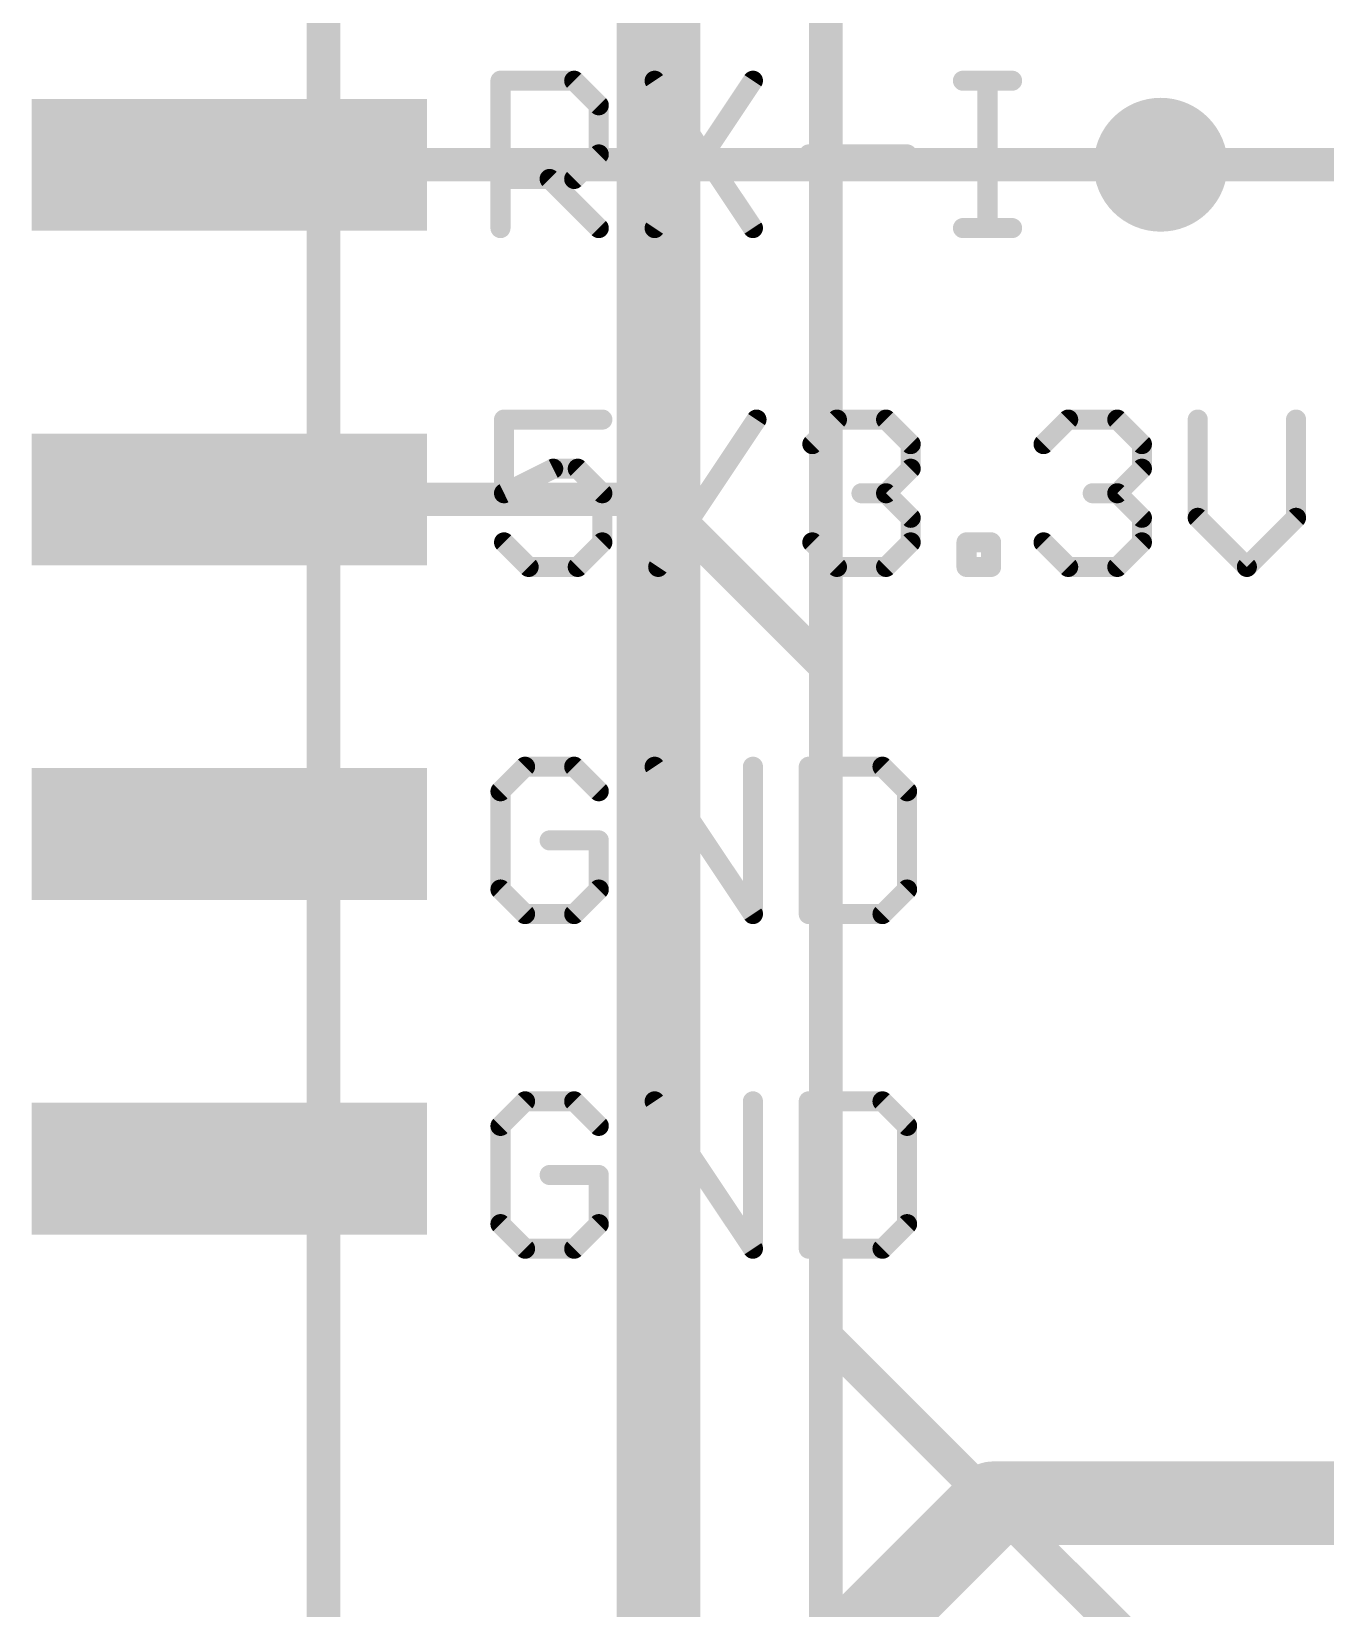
# Model space of a CAD drawing. Extents: x -28 to 79, y -1 to 63.
# Drawn here: x 11.76 to 21.57, y 15.71 to 27.68 of the extents above; entities that cross this region are included whole.
import ezdxf

# ---------------------------------------------------------------- set-up
doc = ezdxf.new("R2010")
doc.units = 0
for name, color, linetype in [('1', 12, 'CONTINUOUS'), ('16', 132, 'CONTINUOUS'), ('18', 110, 'CONTINUOUS'), ('21', 41, 'CONTINUOUS')]:
    doc.layers.add(name, color=color, linetype=linetype)

# ---------------------------------------------------------------- blocks, each defined once
blk = doc.blocks.new('RECT')
blk.add_solid([(-0.5, -0.5), (0.5, -0.5), (-0.5, 0.5), (0.5, 0.5)])
blk = doc.blocks.new('ROUNDV')
at = {"const_width": 0.5}
blk.add_lwpolyline([(0, -0.25, 1), (0, 0.25, 1), (0, -0.25)], format="xyb", dxfattribs=at)

msp = doc.modelspace()

# ---------------------------------------------------------------- linework, layer by layer
at = {"layer": '1'}
for points, const_width in [([(13.255, 26.67), (20.32, 26.67)], 0.254), ([(16.51, 24.13), (13.255, 24.13)], 0.254), ([(17.78, 22.86), (16.51, 24.13)], 0.254), ([(17.78, 15.24), (17.78, 22.86)], 0.254), ([(17.78, 15.24), (19.05, 16.51)], 0.635), ([(19.05, 16.51), (25.4, 16.51)], 0.635)]:
    msp.add_lwpolyline(points, dxfattribs=dict(at, const_width=const_width))
for points, const_width in [([(13.255, 26.7335, 1), (13.255, 26.6065)], 0.127), ([(20.32, 26.6065, 1), (20.32, 26.7335)], 0.127), ([(13.255, 24.1935, 1), (13.255, 24.0665)], 0.127), ([(16.5549, 24.1749, 1), (16.4651, 24.0851)], 0.127), ([(16.51, 24.0665, 1), (16.51, 24.1935)], 0.127), ([(17.8435, 22.86, 1), (17.7165, 22.86)], 0.127), ([(17.7351, 22.8151, 1), (17.8249, 22.9049)], 0.127), ([(19.05, 16.6688, 1), (19.05, 16.3513)], 0.3175), ([(19.1623, 16.3977, 1), (18.9377, 16.6223)], 0.3175)]:
    msp.add_lwpolyline(points, format="xyb", dxfattribs=dict(at, const_width=const_width))
at = {"layer": '16'}
for points, const_width in [([(17.78, 17.78), (17.78, 40.64)], 0.254), ([(16.51, 11.43), (16.51, 38.1)], 0.635), ([(13.97, 11.43), (13.97, 33.02)], 0.254), ([(20.32, 26.67), (39.37, 26.67)], 0.254), ([(20.574, 14.986), (17.78, 17.78)], 0.254)]:
    msp.add_lwpolyline(points, dxfattribs=dict(at, const_width=const_width))
at = {"layer": '16', "const_width": 0.127}
for points in [[(20.32, 26.7335, 1), (20.32, 26.6065)], [(17.8249, 17.8249, 1), (17.7351, 17.7351)], [(17.7165, 17.78, 1), (17.8435, 17.78)]]:
    msp.add_lwpolyline(points, format="xyb", dxfattribs=at)
at = {"layer": '21', "const_width": 0.1524}
for points in [[(15.3122, 26.1892), (15.3122, 27.3078)], [(15.3122, 27.3078), (15.8715, 27.3078)], [(15.8715, 27.3078), (16.0579, 27.1213)], [(16.4816, 27.3078), (17.2273, 26.1892)], [(17.2273, 27.3078), (16.4816, 26.1892)], [(18.8204, 27.3078), (19.1932, 27.3078)], [(19.0068, 26.1892), (19.0068, 27.3078)], [(16.0579, 27.1213), (16.0579, 26.7485)], [(16.0579, 26.7485), (15.8715, 26.5621)], [(17.651, 26.7485), (18.3967, 26.7485)], [(15.8715, 26.5621), (15.3122, 26.5621)], [(15.6851, 26.5621), (16.0579, 26.1892)], [(18.8204, 26.1892), (19.1932, 26.1892)], [(16.0849, 24.7358), (15.3392, 24.7358)], [(15.3392, 24.7358), (15.3392, 24.1765)], [(16.5086, 23.6172), (17.2543, 24.7358)], [(17.678, 24.5493), (17.8644, 24.7358)], [(17.8644, 24.7358), (18.2373, 24.7358)], [(18.2373, 24.7358), (18.4237, 24.5493)], [(19.4321, 24.5493), (19.6185, 24.7358)], [(19.6185, 24.7358), (19.9914, 24.7358)], [(19.9914, 24.7358), (20.1778, 24.5493)], [(20.6015, 24.7358), (20.6015, 23.9901)], [(21.3472, 23.9901), (21.3472, 24.7358)], [(18.4237, 24.5493), (18.4237, 24.3629)], [(20.1778, 24.5493), (20.1778, 24.3629)], [(15.3392, 24.1765), (15.7121, 24.3629)], [(15.7121, 24.3629), (15.8985, 24.3629)], [(15.8985, 24.3629), (16.0849, 24.1765)], [(18.4237, 24.3629), (18.2373, 24.1765)], [(20.1778, 24.3629), (19.9914, 24.1765)], [(16.0849, 24.1765), (16.0849, 23.8036)], [(18.2373, 24.1765), (18.0508, 24.1765)], [(18.2373, 24.1765), (18.4237, 23.9901)], [(19.9914, 24.1765), (19.8049, 24.1765)], [(19.9914, 24.1765), (20.1778, 23.9901)], [(18.4237, 23.9901), (18.4237, 23.8036)], [(20.1778, 23.9901), (20.1778, 23.8036)], [(20.6015, 23.9901), (20.9743, 23.6172)], [(20.9743, 23.6172), (21.3472, 23.9901)], [(15.5256, 23.6172), (15.3392, 23.8036)], [(16.0849, 23.8036), (15.8985, 23.6172)], [(17.8644, 23.6172), (17.678, 23.8036)], [(18.4237, 23.8036), (18.2373, 23.6172)], [(18.8474, 23.6172), (18.8474, 23.8036)], [(18.8474, 23.8036), (19.0338, 23.8036)], [(19.0338, 23.8036), (19.0338, 23.6172)], [(19.6185, 23.6172), (19.4321, 23.8036)], [(20.1778, 23.8036), (19.9914, 23.6172)], [(15.8985, 23.6172), (15.5256, 23.6172)], [(18.2373, 23.6172), (17.8644, 23.6172)], [(19.0338, 23.6172), (18.8474, 23.6172)], [(19.9914, 23.6172), (19.6185, 23.6172)], [(15.4986, 22.1008), (15.3122, 21.9143)], [(15.8715, 22.1008), (15.4986, 22.1008)], [(16.0579, 21.9143), (15.8715, 22.1008)], [(16.4816, 20.9822), (16.4816, 22.1008)], [(16.4816, 22.1008), (17.2273, 20.9822)], [(17.2273, 20.9822), (17.2273, 22.1008)], [(17.651, 22.1008), (17.651, 20.9822)], [(18.2103, 22.1008), (17.651, 22.1008)], [(18.3967, 21.9143), (18.2103, 22.1008)], [(15.3122, 21.9143), (15.3122, 21.1686)], [(18.3967, 21.1686), (18.3967, 21.9143)], [(16.0579, 21.5415), (15.6851, 21.5415)], [(16.0579, 21.1686), (16.0579, 21.5415)], [(15.3122, 21.1686), (15.4986, 20.9822)], [(15.8715, 20.9822), (16.0579, 21.1686)], [(18.2103, 20.9822), (18.3967, 21.1686)], [(15.4986, 20.9822), (15.8715, 20.9822)], [(17.651, 20.9822), (18.2103, 20.9822)], [(15.4986, 19.5608), (15.3122, 19.3743)], [(15.8715, 19.5608), (15.4986, 19.5608)], [(16.0579, 19.3743), (15.8715, 19.5608)], [(16.4816, 18.4422), (16.4816, 19.5608)], [(16.4816, 19.5608), (17.2273, 18.4422)], [(17.2273, 18.4422), (17.2273, 19.5608)], [(17.651, 19.5608), (17.651, 18.4422)], [(18.2103, 19.5608), (17.651, 19.5608)], [(18.3967, 19.3743), (18.2103, 19.5608)], [(15.3122, 19.3743), (15.3122, 18.6286)], [(18.3967, 18.6286), (18.3967, 19.3743)], [(16.0579, 19.0015), (15.6851, 19.0015)], [(16.0579, 18.6286), (16.0579, 19.0015)], [(15.3122, 18.6286), (15.4986, 18.4422)], [(15.8715, 18.4422), (16.0579, 18.6286)], [(18.2103, 18.4422), (18.3967, 18.6286)], [(15.4986, 18.4422), (15.8715, 18.4422)], [(17.651, 18.4422), (18.2103, 18.4422)]]:
    msp.add_lwpolyline(points, dxfattribs=at)
at = {"layer": '21', "const_width": 0.0762}
for points in [[(15.3503, 27.3078, 1), (15.2741, 27.3078)], [(15.3122, 27.3459, 1), (15.3122, 27.2697)], [(15.8984, 27.3347, 1), (15.8445, 27.2808)], [(15.8715, 27.2697, 1), (15.8715, 27.3459)], [(16.5133, 27.3289, 1), (16.4499, 27.2866)], [(17.259, 27.2866, 1), (17.1956, 27.3289)], [(18.8204, 27.3459, 1), (18.8204, 27.2697)], [(19.0449, 27.3078, 1), (18.9687, 27.3078)], [(19.1932, 27.2697, 1), (19.1932, 27.3459)], [(16.096, 27.1213, 1), (16.0198, 27.1213)], [(16.031, 27.0944, 1), (16.0848, 27.1483)], [(16.0848, 26.7215, 1), (16.031, 26.7754)], [(17.651, 26.7866, 1), (17.651, 26.7104)], [(18.3967, 26.7104, 1), (18.3967, 26.7866)], [(16.0198, 26.7485, 1), (16.096, 26.7485)], [(15.3122, 26.6002, 1), (15.3122, 26.524)], [(15.712, 26.589, 1), (15.6581, 26.5351)], [(15.8445, 26.589, 1), (15.8984, 26.5351)], [(15.8715, 26.524, 1), (15.8715, 26.6002)], [(15.2741, 26.1892, 1), (15.3503, 26.1892)], [(16.031, 26.1623, 1), (16.0848, 26.2161)], [(16.4499, 26.2103, 1), (16.5133, 26.1681)], [(17.1956, 26.1681, 1), (17.259, 26.2103)], [(18.8204, 26.2273, 1), (18.8204, 26.1511)], [(18.9687, 26.1892, 1), (19.0449, 26.1892)], [(19.1932, 26.1511, 1), (19.1932, 26.2273)], [(15.3392, 24.7739, 1), (15.3392, 24.6977)], [(15.3773, 24.7358, 1), (15.3011, 24.7358)], [(16.0849, 24.6977, 1), (16.0849, 24.7739)], [(17.286, 24.7146, 1), (17.2226, 24.7569)], [(17.8644, 24.7739, 1), (17.8644, 24.6977)], [(17.8914, 24.7088, 1), (17.8375, 24.7627)], [(18.2642, 24.7627, 1), (18.2103, 24.7088)], [(18.2373, 24.6977, 1), (18.2373, 24.7739)], [(19.6185, 24.7739, 1), (19.6185, 24.6977)], [(19.6455, 24.7088, 1), (19.5916, 24.7627)], [(20.0183, 24.7627, 1), (19.9644, 24.7088)], [(19.9914, 24.6977, 1), (19.9914, 24.7739)], [(20.6396, 24.7358, 1), (20.5634, 24.7358)], [(21.3853, 24.7358, 1), (21.3091, 24.7358)], [(17.6511, 24.5763, 1), (17.7049, 24.5224)], [(18.4618, 24.5493, 1), (18.3856, 24.5493)], [(18.3968, 24.5224, 1), (18.4506, 24.5763)], [(19.4051, 24.5763, 1), (19.459, 24.5224)], [(20.2159, 24.5493, 1), (20.1397, 24.5493)], [(20.1509, 24.5224, 1), (20.2047, 24.5763)], [(15.7121, 24.401, 1), (15.7121, 24.3248)], [(15.7291, 24.3288, 1), (15.695, 24.397)], [(15.9254, 24.3898, 1), (15.8715, 24.336)], [(15.8985, 24.3248, 1), (15.8985, 24.401)], [(18.4506, 24.336, 1), (18.3968, 24.3898)], [(20.2047, 24.336, 1), (20.1508, 24.3898)], [(18.3856, 24.3629, 1), (18.4618, 24.3629)], [(20.1397, 24.3629, 1), (20.2159, 24.3629)], [(15.3222, 24.2106, 1), (15.3562, 24.1424)], [(15.3011, 24.1765, 1), (15.3773, 24.1765)], [(16.123, 24.1765, 1), (16.0468, 24.1765)], [(16.058, 24.1495, 1), (16.1118, 24.2034)], [(18.0508, 24.2146, 1), (18.0508, 24.1384)], [(18.2642, 24.2034, 1), (18.2103, 24.1495)], [(18.2103, 24.2034, 1), (18.2642, 24.1495)], [(18.2373, 24.1384, 1), (18.2373, 24.2146)], [(19.8049, 24.2146, 1), (19.8049, 24.1384)], [(20.0183, 24.2034, 1), (19.9644, 24.1495)], [(19.9644, 24.2034, 1), (20.0183, 24.1495)], [(19.9914, 24.1384, 1), (19.9914, 24.2146)], [(18.4618, 23.9901, 1), (18.3856, 23.9901)], [(20.2159, 23.9901, 1), (20.1397, 23.9901)], [(20.6284, 24.017, 1), (20.5745, 23.9631)], [(21.3741, 23.9631, 1), (21.3202, 24.017)], [(18.3968, 23.9631, 1), (18.4506, 24.017)], [(20.1509, 23.9631, 1), (20.2047, 24.017)], [(20.5634, 23.9901, 1), (20.6396, 23.9901)], [(21.3091, 23.9901, 1), (21.3853, 23.9901)], [(15.3661, 23.8306, 1), (15.3123, 23.7767)], [(16.0468, 23.8036, 1), (16.123, 23.8036)], [(16.1118, 23.7767, 1), (16.058, 23.8306)], [(17.7049, 23.8306, 1), (17.6511, 23.7767)], [(18.3856, 23.8036, 1), (18.4618, 23.8036)], [(18.4506, 23.7767, 1), (18.3968, 23.8306)], [(18.8855, 23.8036, 1), (18.8093, 23.8036)], [(18.8474, 23.8417, 1), (18.8474, 23.7655)], [(19.0719, 23.8036, 1), (18.9957, 23.8036)], [(19.0338, 23.7655, 1), (19.0338, 23.8417)], [(19.459, 23.8306, 1), (19.4051, 23.7767)], [(20.1397, 23.8036, 1), (20.2159, 23.8036)], [(20.2047, 23.7767, 1), (20.1509, 23.8306)], [(15.5256, 23.6553, 1), (15.5256, 23.5791)], [(15.4987, 23.5903, 1), (15.5526, 23.6441)], [(15.8715, 23.6441, 1), (15.9254, 23.5903)], [(15.8985, 23.5791, 1), (15.8985, 23.6553)], [(16.4769, 23.6383, 1), (16.5403, 23.5961)], [(17.8644, 23.6553, 1), (17.8644, 23.5791)], [(17.8375, 23.5903, 1), (17.8914, 23.6441)], [(18.2103, 23.6441, 1), (18.2642, 23.5903)], [(18.2373, 23.5791, 1), (18.2373, 23.6553)], [(18.8474, 23.6553, 1), (18.8474, 23.5791)], [(18.8093, 23.6172, 1), (18.8855, 23.6172)], [(18.9957, 23.6172, 1), (19.0719, 23.6172)], [(19.0338, 23.5791, 1), (19.0338, 23.6553)], [(19.6185, 23.6553, 1), (19.6185, 23.5791)], [(19.5916, 23.5903, 1), (19.6455, 23.6441)], [(19.9644, 23.6441, 1), (20.0183, 23.5903)], [(19.9914, 23.5791, 1), (19.9914, 23.6553)], [(20.9474, 23.6441, 1), (21.0013, 23.5903)], [(20.9474, 23.5903, 1), (21.0013, 23.6441)], [(15.4986, 22.1389, 1), (15.4986, 22.0627)], [(15.5256, 22.0738, 1), (15.4717, 22.1277)], [(15.8984, 22.1277, 1), (15.8445, 22.0738)], [(15.8715, 22.0627, 1), (15.8715, 22.1389)], [(16.5197, 22.1008, 1), (16.4435, 22.1008)], [(16.5133, 22.1219, 1), (16.4499, 22.0796)], [(17.2654, 22.1008, 1), (17.1892, 22.1008)], [(17.6891, 22.1008, 1), (17.6129, 22.1008)], [(17.651, 22.1389, 1), (17.651, 22.0627)], [(18.2372, 22.1277, 1), (18.1833, 22.0738)], [(18.2103, 22.0627, 1), (18.2103, 22.1389)], [(15.3503, 21.9143, 1), (15.2741, 21.9143)], [(15.2853, 21.9413, 1), (15.3391, 21.8874)], [(16.031, 21.8874, 1), (16.0848, 21.9413)], [(18.4348, 21.9143, 1), (18.3586, 21.9143)], [(18.3698, 21.8874, 1), (18.4236, 21.9413)], [(15.6851, 21.5796, 1), (15.6851, 21.5034)], [(16.096, 21.5415, 1), (16.0198, 21.5415)], [(16.0579, 21.5034, 1), (16.0579, 21.5796)], [(15.3391, 21.1956, 1), (15.2853, 21.1417)], [(15.2741, 21.1686, 1), (15.3503, 21.1686)], [(16.0198, 21.1686, 1), (16.096, 21.1686)], [(16.0848, 21.1417, 1), (16.031, 21.1956)], [(18.3586, 21.1686, 1), (18.4348, 21.1686)], [(18.4236, 21.1417, 1), (18.3698, 21.1956)], [(15.4986, 21.0203, 1), (15.4986, 20.9441)], [(15.4717, 20.9553, 1), (15.5256, 21.0091)], [(15.8445, 21.0091, 1), (15.8984, 20.9553)], [(15.8715, 20.9441, 1), (15.8715, 21.0203)], [(16.4435, 20.9822, 1), (16.5197, 20.9822)], [(17.1892, 20.9822, 1), (17.2654, 20.9822)], [(17.1956, 20.9611, 1), (17.259, 21.0033)], [(17.651, 21.0203, 1), (17.651, 20.9441)], [(17.6129, 20.9822, 1), (17.6891, 20.9822)], [(18.1833, 21.0091, 1), (18.2372, 20.9553)], [(18.2103, 20.9441, 1), (18.2103, 21.0203)], [(15.4986, 19.5989, 1), (15.4986, 19.5227)], [(15.5256, 19.5338, 1), (15.4717, 19.5877)], [(15.8984, 19.5877, 1), (15.8445, 19.5338)], [(15.8715, 19.5227, 1), (15.8715, 19.5989)], [(16.5197, 19.5608, 1), (16.4435, 19.5608)], [(16.5133, 19.5819, 1), (16.4499, 19.5396)], [(17.2654, 19.5608, 1), (17.1892, 19.5608)], [(17.6891, 19.5608, 1), (17.6129, 19.5608)], [(17.651, 19.5989, 1), (17.651, 19.5227)], [(18.2372, 19.5877, 1), (18.1833, 19.5338)], [(18.2103, 19.5227, 1), (18.2103, 19.5989)], [(15.3503, 19.3743, 1), (15.2741, 19.3743)], [(15.2853, 19.4013, 1), (15.3391, 19.3474)], [(16.031, 19.3474, 1), (16.0848, 19.4013)], [(18.4348, 19.3743, 1), (18.3586, 19.3743)], [(18.3698, 19.3474, 1), (18.4236, 19.4013)], [(15.6851, 19.0396, 1), (15.6851, 18.9634)], [(16.096, 19.0015, 1), (16.0198, 19.0015)], [(16.0579, 18.9634, 1), (16.0579, 19.0396)], [(15.3391, 18.6556, 1), (15.2853, 18.6017)], [(16.0848, 18.6017, 1), (16.031, 18.6556)], [(18.4236, 18.6017, 1), (18.3698, 18.6556)], [(15.2741, 18.6286, 1), (15.3503, 18.6286)], [(16.0198, 18.6286, 1), (16.096, 18.6286)], [(18.3586, 18.6286, 1), (18.4348, 18.6286)], [(15.4986, 18.4803, 1), (15.4986, 18.4041)], [(15.4717, 18.4153, 1), (15.5256, 18.4691)], [(15.8445, 18.4691, 1), (15.8984, 18.4153)], [(15.8715, 18.4041, 1), (15.8715, 18.4803)], [(16.4435, 18.4422, 1), (16.5197, 18.4422)], [(17.1892, 18.4422, 1), (17.2654, 18.4422)], [(17.1956, 18.4211, 1), (17.259, 18.4633)], [(17.651, 18.4803, 1), (17.651, 18.4041)], [(17.6129, 18.4422, 1), (17.6891, 18.4422)], [(18.1833, 18.4691, 1), (18.2372, 18.4153)], [(18.2103, 18.4041, 1), (18.2103, 18.4803)]]:
    msp.add_lwpolyline(points, format="xyb", dxfattribs=at)

# ---------------------------------------------------------------- block references
at = {"layer": '1', "xscale": 3}
for p in [(13.255, 26.67), (13.255, 24.13), (13.255, 21.59), (13.255, 19.05)]:
    msp.add_blockref('RECT', p, dxfattribs=at)
at = {"layer": '18', "xscale": 1.016, "yscale": 1.016}
msp.add_blockref('ROUNDV', (20.32, 26.67), dxfattribs=at)
msp.add_blockref('ROUNDV', (20.32, 26.67), dxfattribs=at)

doc.saveas('drawing.dxf')
